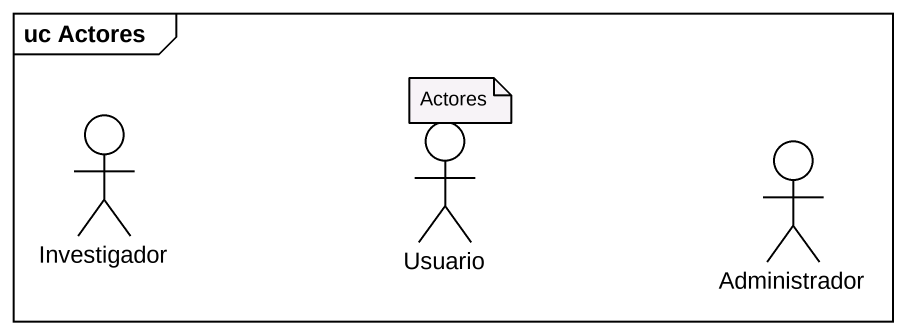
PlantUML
@startuml
mainframe uc Actores
actor Investigador
actor Usuario
actor Administrador
note as N1
  Actores
end note
@enduml
